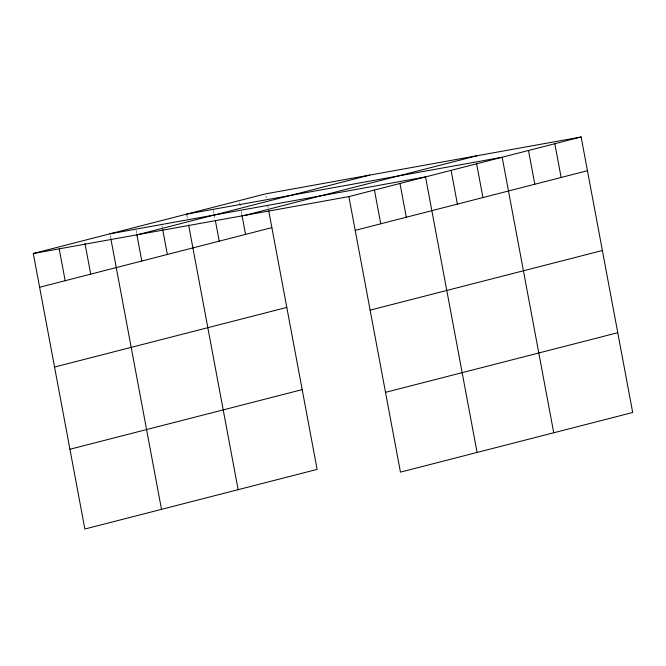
<?xml version="1.0" encoding="UTF-8"?>
<svg xmlns="http://www.w3.org/2000/svg" width="666" height="666" viewBox="0 0 666 666"><rect width="100%" height="100%" fill="white"/><g stroke="black" fill="none" stroke-linecap="round" stroke-linejoin="round"><path stroke-width="0.5" stroke-dasharray="3.33 2.5" d="M265.925 195.862L266.292 197.844M267.599 204.795L268.157 207.775M239.602 202.622L240.343 206.593M241.275 211.555L241.833 214.535M213.461 210.373L214.019 213.353M214.211 214.344L215.135 219.305M186.771 215.143L187.329 218.123M161.971 225.674L162.338 227.664M136.047 230.245L136.605 233.225M110.315 235.814L110.689 237.804"/><path stroke-width="1" d="M268.714 210.756L317.116 469.397L84.865 529.029L33.3 253.505L265.551 193.873L581.135 136.971L632.7 412.495L400.449 472.127L348.884 196.603L581.135 136.971M137.446 234.732L369.697 175.1M244.738 215.384L476.998 155.752M39.619 287.262L271.87 227.63M355.203 230.353L587.454 170.721M54.545 367.049L286.796 307.417M370.13 310.14L602.389 250.508M69.93 449.25L302.181 389.618M385.514 392.341L617.765 332.709M186.588 214.152L502.172 157.243L553.737 432.767M109.94 233.833L425.532 176.923L477.089 452.447M33.3 253.505L348.884 196.603M554.82 143.731L561.13 177.481M528.496 150.483L534.815 184.241M476.623 163.803L482.942 197.561M451.073 170.363L457.392 204.121M399.983 183.483L406.302 217.241M374.434 190.043L380.752 223.801M242.016 215.526L245.546 234.39M215.326 220.296L219.222 241.15M188.628 225.075L238.145 489.677M162.712 229.645L167.357 254.462M136.788 234.216L141.808 261.022M110.872 238.794L161.505 509.348M84.957 243.365L90.709 274.142M59.216 248.934L65.168 280.702"/></g></svg>
